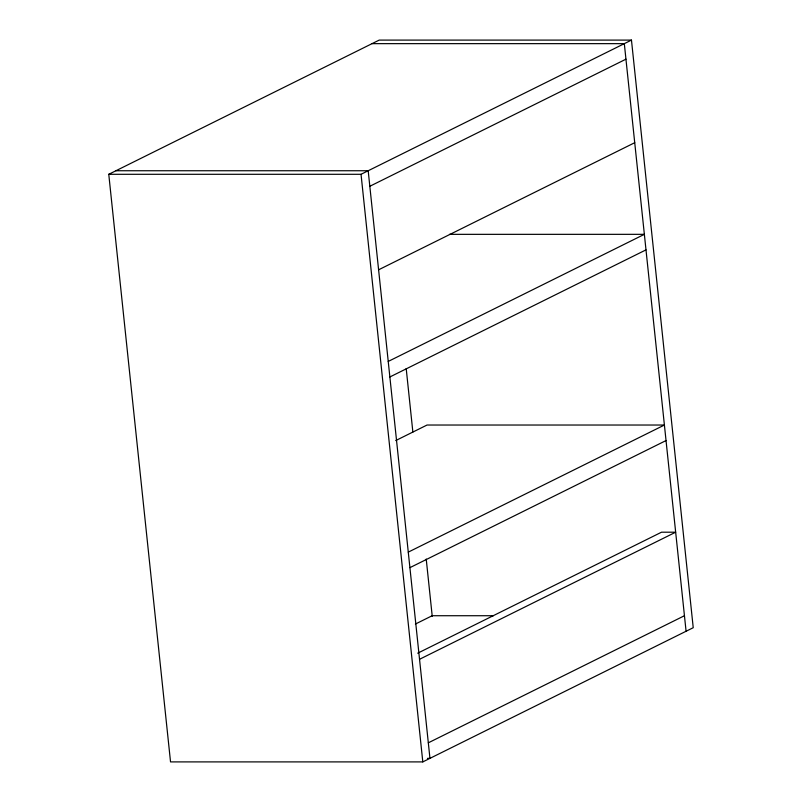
<?xml version="1.0" encoding="UTF-8"?>
<svg xmlns="http://www.w3.org/2000/svg" width="802" height="802" viewBox="0 0 802 802"><rect width="100%" height="100%" fill="white"/><g stroke="black" fill="none" stroke-linecap="round" stroke-linejoin="round"><path stroke-width="1.2" d="M108.771 174.295L379.196 40.1L631.465 40.1L693.229 627.705L422.804 761.9L170.535 761.9L108.771 174.295L361.04 174.295L631.465 40.1M369.822 186.275L625.951 59.178M378.604 269.803L634.733 142.696M388.228 361.441L644.357 234.334L449.471 234.344M389.862 376.97L645.991 249.873M395.727 440.569L427.045 425.03L664.407 425.03L408.278 552.127M409.912 567.656L666.031 440.559M415.396 624.046L432.178 615.725L493.37 615.725M417.702 653.189L661.52 532.197L675.665 532.197L419.536 659.294M428.318 742.822L684.447 615.725M372.048 43.649L624.317 43.649L686.081 631.254M115.919 170.746L368.188 170.746L429.952 758.351L427.456 758.351M406.203 368.579L412.87 432.067M426.223 559.044L432.238 616.317M361.04 174.295L422.804 761.9"/></g></svg>
